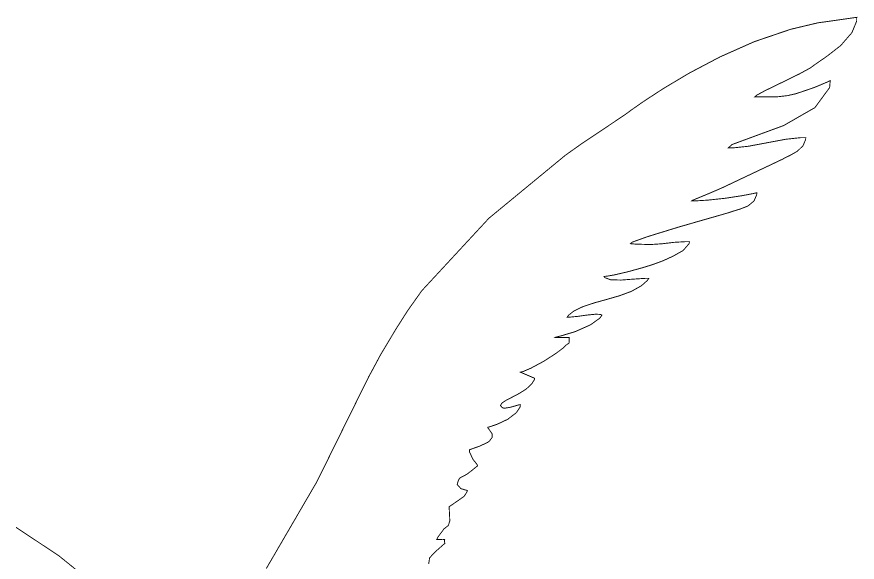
# Model space of a CAD drawing. Header units: millimetres. Extents: x -19.6 to 4.2, y -13.1 to 2.8.
# Drawn here: x -7.74 to 4.17, y -4.88 to 2.84 of the extents above; entities that cross this region are included whole.
import ezdxf

# ---------------------------------------------------------------- set-up
doc = ezdxf.new("R2010")
doc.units = ezdxf.units.MM

msp = doc.modelspace()

# ---------------------------------------------------------------- linework, layer by layer
at = {"color": 3}
for points in [[(-1.899311496416747, -4.907885037545258, 0.01286204895112226, 0.01286204895112226, 0), (-1.886335118141609, -4.823509996425896, 0.01286204895112226, 0.01286204895112226, 0), (-1.839174271987499, -4.770175366775241, 0.01286204895112226, 0.01286204895112226, 0), (-1.822482190682045, -4.753426120807779, 0.01286204895112226, 0.01286204895112226, 0), (-1.808819836462852, -4.739192119968537, 0.01286204895112226, 0.01286204895112226, 0), (-1.683514897347919, -4.628121181692848, 0.01286204895112226, 0.01286204895112226, 0), (-1.668594920564612, -4.618174530503975, 0.01286204895112226, 0.01286204895112226, 0), (-1.672653611566972, -4.608913855259168, 0.01286204895112226, 0.01286204895112226, 0), (-1.67545468000521, -4.577244632508405, 0.01286204895112226, 0.01286204895112226, 0), (-1.672653611566972, -4.56203883241508, 0.01286204895112226, 0.01286204895112226, 0), (-1.696891428257082, -4.560209563230924, 0.01286204895112226, 0.01286204895112226, 0), (-1.762630789562817, -4.560781209850973, 0.01286204895112226, 0.01286204895112226, 0), (-1.784296196462709, -4.560552551202951, 0.01286204895112226, 0.01286204895112226, 0), (-1.763145271520862, -4.520537287799462, 0.01286204895112226, 0.01286204895112226, 0), (-1.680656664247667, -4.410095160805822, 0.01286204895112226, 0.01286204895112226, 0), (-1.620805263128439, -4.363277302623738, 0.01286204895112226, 0.01286204895112226, 0), (-1.59976866751061, -4.299081387192135, 0.01286204895112226, 0.01286204895112226, 0), (-1.60691425026123, -4.148338173484987, 0.01286204895112226, 0.01286204895112226, 0), (-1.61091577660158, -4.098376258892625, 0.01286204895112226, 0.01286204895112226, 0), (-1.599139856228554, -4.090373206211925, 0.01286204895112226, 0.01286204895112226, 0), (-1.486525472078725, -4.014058382435266, 0.01286204895112226, 0.01286204895112226, 0), (-1.473549093803598, -4.004797707190459, 0.01286204895112226, 0.01286204895112226, 0), (-1.458057470400242, -3.993250445465451, 0.01286204895112226, 0.01286204895112226, 0), (-1.396891282054906, -3.949862467003664, 0.01286204895112226, 0.01286204895112226, 0), (-1.356590195341393, -3.888124632038279, 0.01286204895112226, 0.01286204895112226, 0), (-1.351045223126906, -3.867316695068464, 0.01286204895112226, 0.01286204895112226, 0), (-1.374311240562939, -3.861771722853982, 0.01286204895112226, 0.01286204895112226, 0), (-1.443137493616941, -3.841306773856195, 0.01286204895112226, 0.01286204895112226, 0), (-1.483781568302486, -3.796604008168295, 0.01286204895112226, 0.01286204895112226, 0), (-1.495214500703483, -3.780826561454917, 0.01286204895112226, 0.01286204895112226, 0), (-1.49121297436314, -3.765334938051568, 0.01286204895112226, 0.01286204895112226, 0), (-1.476635985551866, -3.719774702433591, 0.01286204895112226, 0.01286204895112226, 0), (-1.457714482428216, -3.691478194741121, 0.01286204895112226, 0.01286204895112226, 0), (-1.426674070959503, -3.673871478843587, 0.01286204895112226, 0.01286204895112226, 0), (-1.384829538371854, -3.652434730591716, 0.01286204895112226, 0.01286204895112226, 0), (-1.371510172124694, -3.644660336559031, 0.01286204895112226, 0.01286204895112226, 0), (-1.348587142660691, -3.630769323691823, 0.01286204895112226, 0.01286204895112226, 0), (-1.283133604664982, -3.580807409099467, 0.01286204895112226, 0.01286204895112226, 0), (-1.225740284011973, -3.533303574973322, 0.01286204895112226, 0.01286204895112226, 0), (-1.2065329575783, -3.520613020008208, 0.01286204895112226, 0.01286204895112226, 0), (-1.214536010259, -3.498890448446312, 0.01286204895112226, 0.01286204895112226, 0), (-1.271643507601983, -3.426920138982036, 0.01286204895112226, 0.01286204895112226, 0), (-1.319433165038152, -3.324595393993109, 0.01286204895112226, 0.01286204895112226, 0), (-1.322177068814387, -3.289610620846055, 0.01286204895112226, 0.01286204895112226, 0), (-1.307885903313139, -3.286180741125758, 0.01286204895112226, 0.01286204895112226, 0), (-1.182295140888183, -3.241763798747884, 0.01286204895112226, 0.01286204895112226, 0), (-1.06419294918588, -3.187571699167151, 0.01286204895112226, 0.01286204895112226, 0), (-1.053617486714955, -3.179454317162445, 0.01286204895112226, 0.01286204895112226, 0), (-1.037154064057521, -3.16613495091528, 0.01286204895112226, 0.01286204895112226, 0), (-0.9984535878801388, -3.113714955856709, 0.01286204895112226, 0.01286204895112226, 0), (-1.001540479628414, -3.062495418700241, 0.01286204895112226, 0.01286204895112226, 0), (-1.032809549745139, -3.018192805646377, 0.01286204895112226, 0.01286204895112226, 0), (-1.057676177717308, -2.984408490401423, 0.01286204895112226, 0.01286204895112226, 0), (-1.061963527367684, -2.972003758746343, 0.01286204895112226, 0.01286204895112226, 0), (-1.028179212122737, -2.963886376741637, 0.01286204895112226, 0.01286204895112226, 0), (-0.9283125476000187, -2.929530414876636, 0.01286204895112226, 0.01286204895112226, 0), (-0.7794557677390372, -2.859446539258524, 0.01286204895112226, 0.01286204895112226, 0), (-0.6566089090903127, -2.765753658232347, 0.01286204895112226, 0.01286204895112226, 0), (-0.6023024801855783, -2.682922062987123, 0.01286204895112226, 0.01286204895112226, 0), (-0.5998443997193625, -2.654111073336608, 0.01286204895112226, 0.01286204895112226, 0), (-0.6255684976216074, -2.656226165830789, 0.01286204895112226, 0.01286204895112226, 0), (-0.7404123035896255, -2.689095846483657, 0.01286204895112226, 0.01286204895112226, 0), (-0.8337050319817614, -2.704015823266962, 0.01286204895112226, 0.01286204895112226, 0), (-0.8482820207930359, -2.697213228488367, 0.01286204895112226, 0.01286204895112226, 0), (-0.8585144952919315, -2.692239902893933, 0.01286204895112226, 0.01286204895112226, 0), (-0.882752311982042, -2.664686535807531, 0.01286204895112226, 0.01286204895112226, 0), (-0.8613155637301766, -2.628958622054411, 0.01286204895112226, 0.01286204895112226, 0), (-0.7990060821447393, -2.588657535340896, 0.01286204895112226, 0.01286204895112226, 0), (-0.7106295146850279, -2.543040135060913, 0.01286204895112226, 0.01286204895112226, 0), (-0.6113916614443689, -2.490620140002344, 0.01286204895112226, 0.01286204895112226, 0), (-0.5160981698820528, -2.429911268953044, 0.01286204895112226, 0.01286204895112226, 0), (-0.4401263340774264, -2.359484405362901, 0.01286204895112226, 0.01286204895112226, 0), (-0.4026263158021521, -2.300261815525735, 0.01286204895112226, 0.01286204895112226, 0), (-0.397652990207721, -2.278825067273864, 0.01286204895112226, 0.01286204895112226, 0), (-0.5998443997193625, -2.191934781026282, 0.01286204895112226, 0.01286204895112226, 0), (-0.5617727348240393, -2.182959929091494, 0.01286204895112226, 0.01286204895112226, 0), (-0.4519594191124554, -2.135799082937382, 0.01286204895112226, 0.01286204895112226, 0), (-0.2705187819086241, -2.039133639486947, 0.01286204895112226, 0.01286204895112226, 0), (-0.09433729360925369, -1.925261632773012, 0.01286204895112226, 0.01286204895112226, 0), (0.007644463407640245, -1.848317997714302, 0.01286204895112226, 0.01286204895112226, 0), (0.03777024028427789, -1.81887819678173, 0.01286204895112226, 0.01286204895112226, 0), (0.04617344559900616, -1.81018916815697, 0.01286204895112226, 0.01286204895112226, 0), (0.07595623450360378, -1.7887524199051, 0.01286204895112226, 0.01286204895112226, 0), (0.08898977744074088, -1.783550435662649, 0.01286204895112226, 0.01286204895112226, 0), (0.09013307068084231, -1.766458201723156, 0.01286204895112226, 0.01286204895112226, 0), (0.09173368121697933, -1.717182263074859, 0.01286204895112226, 0.01286204895112226, 0), (0.09327712709111324, -1.701061828389447, 0.01286204895112226, 0.01286204895112226, 0), (-0.1089714470825314, -1.701061828389447, 0.01286204895112226, 0.01286204895112226, 0), (-0.1039409568260901, -1.697631948669152, 0.01286204895112226, 0.01286204895112226, 0), (-0.01676484726848315, -1.675852212445248, 0.01286204895112226, 0.01286204895112226, 0), (0.1770233569284265, -1.617601421862167, 0.01286204895112226, 0.01286204895112226, 0), (0.3938489199133386, -1.521450460369778, 0.01286204895112226, 0.01286204895112226, 0), (0.5268139237369454, -1.425928310159444, 0.01286204895112226, 0.01286204895112226, 0), (0.5553962547394384, -1.383454966289737, 0.01286204895112226, 0.01286204895112226, 0), (0.5364175869537782, -1.374480114354958, 0.01286204895112226, 0.01286204895112226, 0), (0.4695349324079423, -1.370764411324632, 0.01286204895112226, 0.01286204895112226, 0), (0.3491461542254406, -1.382483167035653, 0.01286204895112226, 0.01286204895112226, 0), (0.2089212383272034, -1.402033481441359, 0.01286204895112226, 0.01286204895112226, 0), (0.100422709841741, -1.412265955940251, 0.01286204895112226, 0.01286204895112226, 0), (0.06440897277859747, -1.412265955940251, 0.01286204895112226, 0.01286204895112226, 0), (0.08087239543603175, -1.387170669320062, 0.01286204895112226, 0.01286204895112226, 0), (0.1543861507744495, -1.328291067454925, 0.01286204895112226, 0.01286204895112226, 0), (0.2868366726400033, -1.263409176079263, 0.01286204895112226, 0.01286204895112226, 0), (0.448726995438129, -1.210074546428611, 0.01286204895112226, 0.01286204895112226, 0), (0.6260517769776044, -1.161084431090334, 0.01286204895112226, 0.01286204895112226, 0), (0.8053773216872493, -1.109293247313817, 0.01286204895112226, 0.01286204895112226, 0), (0.9730984400098812, -1.047326753700409, 0.01286204895112226, 0.01286204895112226, 0), (1.115781436374331, -0.9675820502034487, 0.01286204895112226, 0.01286204895112226, 0), (1.19952766621164, -0.8930964956109531, 0.01286204895112226, 0.01286204895112226, 0), (1.219706791899398, -0.8633137067063537, 0.01286204895112226, 0.01286204895112226, 0), (1.168201431432905, -0.8633137067063537, 0.01286204895112226, 0.01286204895112226, 0), (1.013742514695426, -0.8732603578952212, 0.01286204895112226, 0.01286204895112226, 0), (0.826128093995063, -0.8875515233964695, 0.01286204895112226, 0.01286204895112226, 0), (0.6763566795419926, -0.8825781978020366, 0.01286204895112226, 0.01286204895112226, 0), (0.5978695986091402, -0.8530812322074635, 0.01286204895112226, 0.01286204895112226, 0), (0.5842644090519542, -0.8345027170558392, 0.01286204895112226, 0.01286204895112226, 0), (0.620220981453091, -0.8335880824637592, 0.01286204895112226, 0.01286204895112226, 0), (0.7309489317567568, -0.8143807560300829, 0.01286204895112226, 0.01286204895112226, 0), (0.9234795133895517, -0.7696779903421849, 0.01286204895112226, 0.01286204895112226, 0), (1.115495613064308, -0.7169150073115773, 0.01286204895112226, 0.01286204895112226, 0), (1.22462295283183, -0.6840453266587101, 0.01286204895112226, 0.01286204895112226, 0), (1.260065043274921, -0.6726123942577136, 0.01286204895112226, 0.01286204895112226, 0), (1.293220547237812, -0.6614652851667415, 0.01286204895112226, 0.01286204895112226, 0), (1.423441647285181, -0.6133898044205441, 0.01286204895112226, 0.01286204895112226, 0), (1.540057557775352, -0.5597121867978618, 0.01286204895112226, 0.01286204895112226, 0), (1.567096442903708, -0.5460498325786691, 0.01286204895112226, 0.01286204895112226, 0), (1.591505753579845, -0.5333592776135649, 0.01286204895112226, 0.01286204895112226, 0), (1.707835840759991, -0.4676199163078305, 0.01286204895112226, 0.01286204895112226, 0), (1.78975280141314, -0.3714689548154411, 0.01286204895112226, 0.01286204895112226, 0), (1.79747003078381, -0.3435154350949983, 0.01286204895112226, 0.01286204895112226, 0), (1.741048509384893, -0.3435154350949983, 0.01286204895112226, 0.01286204895112226, 0), (1.572641415118195, -0.3534620862838711, 0.01286204895112226, 0.01286204895112226, 0), (1.415724417914504, -0.3726694127175456, 0.01286204895112226, 0.01286204895112226, 0), (1.240514728869218, -0.3845024977525764, 0.01286204895112226, 0.01286204895112226, 0), (1.029577126070812, -0.3779857262840061, 0.01286204895112226, 0.01286204895112226, 0), (0.9597790737627214, -0.3724407540695243, 0.01286204895112226, 0.01286204895112226, 0), (0.9849315250449138, -0.3503751945355962, 0.01286204895112226, 0.01286204895112226, 0), (1.197984220337503, -0.2737745474489142, 0.01286204895112226, 0.01286204895112226, 0), (1.638380776423933, -0.1378941458630578, 0.01286204895112226, 0.01286204895112226, 0), (2.096155389759872, -0.00612959994155915, 0.01286204895112226, 0.01286204895112226, 0), (2.33807623936498, 0.0630396410844778, 0.01286204895112226, 0.01286204895112226, 0), (2.386094555449176, 0.07881708779785157, 0.01286204895112226, 0.01286204895112226, 0), (2.417134966917878, 0.08939255026877468, 0.01286204895112226, 0.01286204895112226, 0), (2.511399494564106, 0.1172889053272037, 0.01286204895112226, 0.01286204895112226, 0), (2.62492851330601, 0.1616486830430794, 0.01286204895112226, 0.01286204895112226, 0), (2.710218189017453, 0.2324185346052516, 0.01286204895112226, 0.01286204895112226, 0), (2.748061195264754, 0.3198233028108799, 0.01286204895112226, 0.01286204895112226, 0), (2.750519275730973, 0.3496060917154775, 0.01286204895112226, 0.01286204895112226, 0), (2.699642726546529, 0.3378301713424499, 0.01286204895112226, 0.01286204895112226, 0), (2.546498597035168, 0.3086761937199078, 0.01286204895112226, 0.01286204895112226, 0), (2.305206558712115, 0.271461998754658, 0.01286204895112226, 0.01286204895112226, 0), (2.055511315074327, 0.2447661015983282, 0.01286204895112226, 0.01286204895112226, 0), (1.883388517777309, 0.2342478037894136, 0.01286204895112226, 0.01286204895112226, 0), (1.826281020434326, 0.2342478037894136, 0.01286204895112226, 0.01286204895112226, 0), (1.82759580766044, 0.2355054263535212, 0.01286204895112226, 0.01286204895112226, 0), (1.844630876937927, 0.2447661015983282, 0.01286204895112226, 0.01286204895112226, 0), (1.844630876937927, 0.2447661015983282, 0.01286204895112226, 0.01286204895112226, 0), (2.028815417918, 0.32073793740296, 0.01286204895112226, 0.01286204895112226, 0), (2.048708720295732, 0.3285123314356326, 0.01286204895112226, 0.01286204895112226, 0), (2.230721004119616, 0.406999412368485, 0.01286204895112226, 0.01286204895112226, 0), (2.251528941089433, 0.4156312763312364, 0.01286204895112226, 0.01286204895112226, 0), (3.113686373448655, 0.8241299510188806, 0.01286204895112226, 0.01286204895112226, 0), (3.140039282632955, 0.838649775168145, 0.01286204895112226, 0.01286204895112226, 0), (3.221327432004049, 0.8783792152616154, 0.01286204895112226, 0.01286204895112226, 0), (3.324623976247061, 0.9370301584787324, 0.01286204895112226, 0.01286204895112226, 0), (3.40494032636407, 1.015460074749576, 0.01286204895112226, 0.01286204895112226, 0), (3.441182722075229, 1.100749750461018, 0.01286204895112226, 0.01286204895112226, 0), (3.443755131865458, 1.129560740111533, 0.01286204895112226, 0.01286204895112226, 0), (3.372985280303276, 1.129560740111533, 0.01286204895112226, 0.01286204895112226, 0), (3.16181901885686, 1.107266521929583, 0.01286204895112226, 0.01286204895112226, 0), (2.895660352561631, 1.057304607337233, 0.01286204895112226, 0.01286204895112226, 0), (2.629273027618389, 1.007685680716898, 0.01286204895112226, 0.01286204895112226, 0), (2.416849143607852, 0.9850484745629213, 0.01286204895112226, 0.01286204895112226, 0), (2.34607929204568, 0.9850484745629213, 0.01286204895112226, 0.01286204895112226, 0), (2.400385720950421, 1.03255230868907, 0.01286204895112226, 0.01286204895112226, 0), (2.656311912746748, 1.127102659645315, 0.01286204895112226, 0.01286204895112226, 0), (3.130435619416115, 1.301111890788501, 0.01286204895112226, 0.01286204895112226, 0), (3.57363324394079, 1.555437472048689, 0.01286204895112226, 0.01286204895112226, 0), (3.782055601610974, 1.838859866269424, 0.01286204895112226, 0.01286204895112226, 0), (3.790458806925709, 1.938440707482105, 0.01286204895112226, 0.01286204895112226, 0), (3.758446596202916, 1.921691461514648, 0.01286204895112226, 0.01286204895112226, 0), (3.570832175502545, 1.842632733961747, 0.01286204895112226, 0.01286204895112226, 0), (3.370241376527044, 1.77346349293571, 0.01286204895112226, 0.01286204895112226, 0), (3.332055382307708, 1.761287419928657, 0.01286204895112226, 0.01286204895112226, 0), (3.296384633216594, 1.750197475499682, 0.01286204895112226, 0.01286204895112226, 0), (3.186571317505017, 1.725045024217485, 0.01286204895112226, 0.01286204895112226, 0), (3.051662715173244, 1.709553400814141, 0.01286204895112226, 0.01286204895112226, 0), (2.904406545848396, 1.706752332375892, 0.01286204895112226, 0.01286204895112226, 0), (2.76726852169843, 1.707381143657948, 0.01286204895112226, 0.01286204895112226, 0), (2.721708286080457, 1.707381143657948, 0.01286204895112226, 0.01286204895112226, 0), (2.748404183236786, 1.730990149066013, 0.01286204895112226, 0.01286204895112226, 0), (2.869021620067308, 1.796100699089692, 0.01286204895112226, 0.01286204895112226, 0), (3.103225240301747, 1.909915541141624, 0.01286204895112226, 0.01286204895112226, 0), (3.354120941841636, 2.032991058438354, 0.01286204895112226, 0.01286204895112226, 0), (3.505092814196807, 2.11525100706354, 0.01286204895112226, 0.01286204895112226, 0), (3.551339025758839, 2.148349346364423, 0.01286204895112226, 0.01286204895112226, 0), (3.597528072658871, 2.181847838299348, 0.01286204895112226, 0.01286204895112226, 0), (3.739239269769239, 2.27897059904582, 0.01286204895112226, 0.01286204895112226, 0), (3.938686775504642, 2.433715339093318, 0.01286204895112226, 0.01286204895112226, 0), (4.097776029864519, 2.61732823345335, 0.01286204895112226, 0.01286204895112226, 0), (4.164830178396372, 2.779561544223496, 0.01286204895112226, 0.01286204895112226, 0), (4.165973471636473, 2.833810808466232, 0.01286204895112226, 0.01286204895112226, 0), (3.749814732240164, 2.774531053967065, 0.01286204895112226, 0.01286204895112226, 0), (3.617707198346636, 2.756581350097493, 0.01286204895112226, 0.01286204895112226, 0), (3.226586580908506, 2.66357444501538, 0.01286204895112226, 0.01286204895112226, 0), (2.714905691301862, 2.489222225900168, 0.01286204895112226, 0.01286204895112226, 0), (2.232321614655756, 2.275254896015495, 0.01286204895112226, 0.01286204895112226, 0), (1.796841219501761, 2.046024601375494, 0.01286204895112226, 0.01286204895112226, 0), (1.426871527005478, 1.82588348799429, 0.01286204895112226, 0.01286204895112226, 0), (1.140305076374471, 1.638897878575971, 0.01286204895112226, 0.01286204895112226, 0), (0.9551487361403126, 1.508905437176635, 0.01286204895112226, 0.01286204895112226, 0), (0.8897523628066111, 1.459915321838352, 0.01286204895112226, 0.01286204895112226, 0), (0.8897523628066111, 1.459915321838352, 0.01286204895112226, 0.01286204895112226, 0), (0.2666575469522456, 1.042784783187956, 0.01286204895112226, 0.01286204895112226, 0), (0.03742725231223787, 0.8802656491077805, 0.01286204895112226, 0.01286204895112226, 0), (-1.045500104710246, -0.01144591350802493, 0.01286204895112226, 0.01286204895112226, 0), (-1.996434257163216, -1.03795174913159, 0.01286204895112226, 0.01286204895112226, 0), (-2.159582202525453, -1.26775369039164, 0.01286204895112226, 0.01286204895112226, 0), (-2.196739232828694, -1.319887862140195, 0.01286204895112226, 0.01286204895112226, 0), (-2.363317057911228, -1.58164484946103, 0.01286204895112226, 0.01286204895112226, 0), (-2.524578569427298, -1.851747877434597, 0.01286204895112226, 0.01286204895112226, 0), (-2.558705872644278, -1.908512386805549, 0.01286204895112226, 0.01286204895112226, 0), (-2.576426917865824, -1.937094717808042, 0.01286204895112226, 0.01286204895112226, 0), (-2.725569521036839, -2.215200798462309, 0.01286204895112226, 0.01286204895112226, 0), (-2.742890413624352, -2.244411940746859, 0.01286204895112226, 0.01286204895112226, 0), (-3.430466968220344, -3.636314295906304, 0.01286204895112226, 0.01286204895112226, 0), (-3.490318369339565, -3.755388286862695, 0.01286204895112226, 0.01286204895112226, 0), (-4.136050391347906, -4.863182271857358, 0.01286204895112226, 0.01286204895112226, 0), (-4.201160941371587, -4.974196045471041, 0.01286204895112226, 0.01286204895112226, 0)], [(-6.692168252900936, -5.154093236800736, 0.01286204895112226, 0.01286204895112226, 0), (-7.138795757145909, -4.793384219549266, 0.01286204895112226, 0.01286204895112226, 0), (-7.747027760878977, -4.38963021180804, 0.01286204895112226, 0.01286204895112226, 0)]]:
    msp.add_lwpolyline(points, format="xyseb", dxfattribs=at)

doc.saveas('drawing.dxf')
